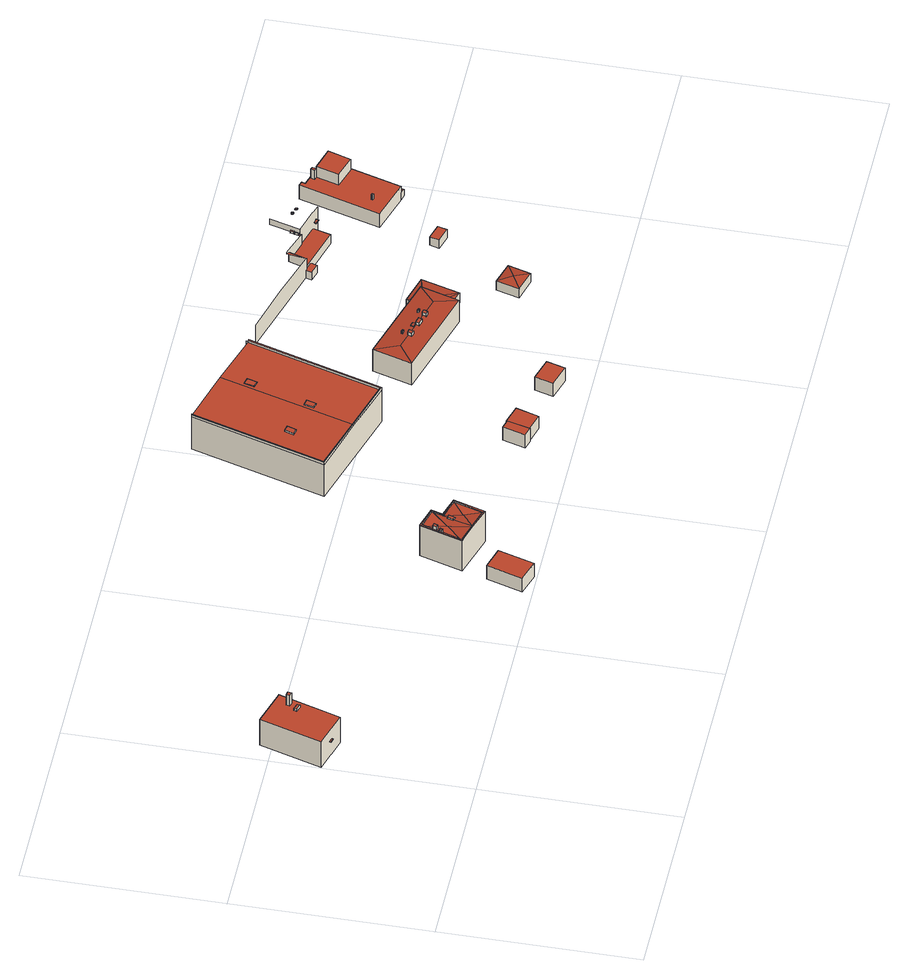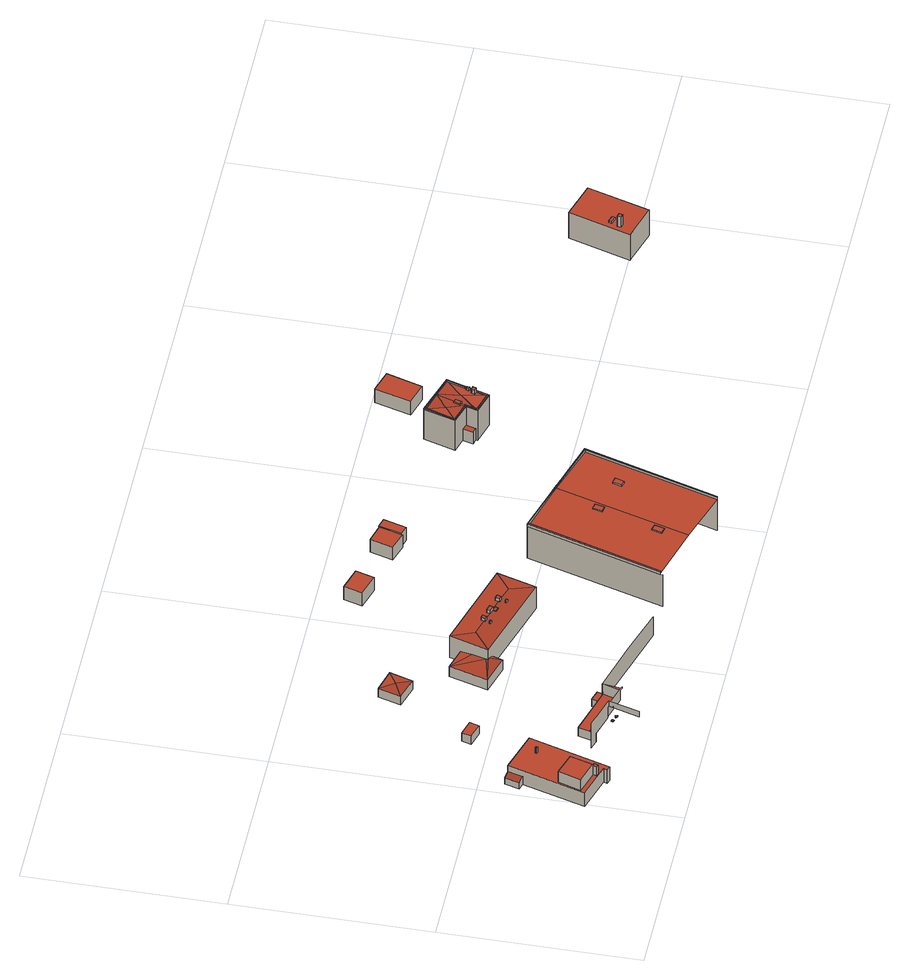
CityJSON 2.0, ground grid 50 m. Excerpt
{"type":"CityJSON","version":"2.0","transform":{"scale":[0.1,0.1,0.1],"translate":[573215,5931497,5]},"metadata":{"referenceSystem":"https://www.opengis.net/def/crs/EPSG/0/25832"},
"CityObjects":{
"building1":{"type":"Building","attributes":{"Grundfläche 2D":"158.803578","Grundhöhe NN":"5.393"},"children":["building1-1","building1-2","building1-3"],"geometry":[{"type":"Solid","lod":"3","boundaries":[[[[0,1,2,3,4,5,6]],[[5,4,7,8]],[[9,0,6,5,8,10]],[[1,0,9,11]],[[7,4,3,2,1,11,12,13]],[[7,13,12,11,9,10,8]]]],"semantics":{"surfaces":[{"type":"RoofSurface"},{"type":"WallSurface"},{"type":"GroundSurface"}],"values":[[0,1,1,1,1,2]]}}]},
"building1-1":{"type":"BuildingInstallation","parents":["building1"],"geometry":[{"type":"MultiSurface","lod":"3","boundaries":[[[14,15,16,17]],[[17,16,18,19]],[[19,20,14,17]],[[15,14,20,21]],[[21,18,16,15]]],"semantics":{"surfaces":[{"type":"RoofSurface"},{"type":"WallSurface"}],"values":[0,1,1,1,1]}}]},
"building1-2":{"type":"BuildingInstallation","parents":["building1"],"geometry":[{"type":"MultiSurface","lod":"3","boundaries":[[[22,23,24,25]],[[25,24,26,27]],[[22,25,27,28]],[[23,22,28,29]],[[24,23,29,26]]],"semantics":{"surfaces":[{"type":"RoofSurface"},{"type":"WallSurface"}],"values":[0,1,1,1,1]}}]},
"building1-3":{"type":"BuildingInstallation","parents":["building1"],"geometry":[{"type":"MultiSurface","lod":"3","boundaries":[[[30,31,32,33,34]],[[35,36,37,32,31,30]],[[37,38,33,32]],[[38,39,34,33]],[[39,35,30,34]],[[39,38,37,36,35]]],"semantics":{"surfaces":[{"type":"RoofSurface"},{"type":"WallSurface"},{"type":"OuterCeilingSurface"}],"values":[0,1,1,1,1,2]}}]},
"building2":{"type":"Building","attributes":{"Grundfläche 2D":"54.622935","Grundhöhe NN":"5.554"},"geometry":[{"type":"Solid","lod":"3","boundaries":[[[[40,41,42,43]],[[44,45,43,42]],[[45,46,40,43]],[[46,47,41,40]],[[47,44,42,41]],[[47,46,45,44]]]],"semantics":{"surfaces":[{"type":"RoofSurface"},{"type":"WallSurface"},{"type":"GroundSurface"}],"values":[[0,1,1,1,1,2]]}}]},
"building3":{"type":"Building","attributes":{"Grundfläche 2D":"116.927770","Grundhöhe NN":"5.418"},"children":["building3-1","building3-2","building3-3","building3-4"],"geometry":[{"type":"MultiSurface","lod":"3","boundaries":[[[48,49,50,51,52,53,54,55,56,57,58,59,60,61,62,63,64,65,66,67,68,69,70,71,72]],[[73,74,75]],[[73,75,76,77,78,79]],[[80,81,75,74,82,83]],[[84,85,86]],[[87,77,88,89,90,86,85,91,92]],[[93,92,91]],[[94,92,93,95,96]],[[97,98,99,100,92,94,101,102,103,104,105]],[[106,77,87,92,100,107]],[[81,108,86,90,89,88,77,76,75]],[[108,84,86]],[[109,110,111,112]],[[113,106,51,50]],[[107,100,99,53,52]],[[57,56,105,104]],[[96,61,60,101,94]],[[62,61,96,95]],[[91,85,84,108,65,64,63,62,95,93]],[[108,81,80,83,82,69,68,67,66,65]],[[69,82,74,73,79,70]],[[114,72,71,78]],[[114,115,48,72]],[[116,117,49,48,115]],[[117,113,50,49]],[[114,78,118,119]],[[110,115,114,119,120,111]],[[121,117,116,115,110,109,122]],[[113,117,121,123]],[[106,113,123,124]],[[78,77,106,124,118]],[[112,111,120,125]],[[109,112,125,122]],[[119,118,124,123,121,122,125,120]]],"semantics":{"surfaces":[{"type":"RoofSurface"},{"type":"WallSurface"},{"type":"GroundSurface"}],"values":[0,0,0,0,0,0,0,0,0,0,0,0,0,1,1,1,1,1,1,1,1,1,1,1,1,1,1,1,1,1,1,1,1,2]}}]},
"building3-1":{"type":"BuildingInstallation","parents":["building3"],"geometry":[{"type":"MultiSurface","lod":"3","boundaries":[[[126,127,128,129,130]],[[127,131,105,56,55,128]],[[55,54,129,128]],[[54,53,99,132,126,130,129]],[[127,126,132,131]]],"semantics":{"surfaces":[{"type":"RoofSurface"},{"type":"WallSurface"}],"values":[0,1,1,1,1]}}]},
"building3-2":{"type":"BuildingInstallation","parents":["building3"],"geometry":[{"type":"MultiSurface","lod":"3","boundaries":[[[133,134,135,136,137]],[[134,138,101,60,59,135]],[[59,58,136,135]],[[58,57,104,139,133,137,136]],[[139,138,134,133]]],"semantics":{"surfaces":[{"type":"RoofSurface"},{"type":"WallSurface"}],"values":[0,1,1,1,1]}}]},
"building3-3":{"type":"BuildingInstallation","parents":["building3"],"geometry":[{"type":"MultiSurface","lod":"3","boundaries":[[[70,52,51,71]],[[88,87,107,52,70,79,76]],[[106,77,78,71,51]]],"semantics":{"surfaces":[{"type":"RoofSurface"},{"type":"WallSurface"}],"values":[0,1,1]}}]},
"building3-4":{"type":"BuildingInstallation","parents":["building3"],"geometry":[{"type":"MultiSurface","lod":"3","boundaries":[[[140,141,142,143,144]],[[145,90,146,142,141,140]],[[146,147,143,142]],[[89,148,144,143,147]],[[148,145,140,144]]],"semantics":{"surfaces":[{"type":"RoofSurface"},{"type":"WallSurface"}],"values":[0,1,1,1,1]}}]},
"building4":{"type":"Building","attributes":{"Grundfläche 2D":"5116.764534","Grundhöhe NN":"5.588"},"children":["building4-1","building4-2","building4-3","building4-4","building4-5","building4-6","building4-7","building4-8"],"geometry":[{"type":"MultiSurface","lod":"3","boundaries":[[[149,150,151,152]],[[153,154,155,156]],[[157,158,159,160,153]],[[154,153,160,161]],[[162,152,151,163]],[[158,157,153,156,164]],[[165,163,151,150]],[[149,166,167,150]],[[168,166,149,152,162,161,160,159,169,170]],[[150,167,171,165]],[[166,168,171,167]],[[158,172,169,159]],[[173,172,158,164,174]],[[175,176,177,178,179,180,181,182]],[[183,181,180,184]],[[185,183,184,186]],[[183,185,187,188,182,181]],[[189,190,191,175,182,188,192]],[[190,193,191]],[[187,185,186,194]],[[195,196,192,188,187,194]],[[189,197,198,199,200,201,193,190]],[[202,203,197,189,192,196]],[[199,198,204]],[[205,199,204,206,207]],[[198,208,204]],[[198,197,203,208]],[[209,210,211,206,204]],[[203,202,212,213,214,215,216,217,209,204,208]],[[202,196,195,212]]],"semantics":{"surfaces":[{"type":"WallSurface"},{"type":"RoofSurface"}],"values":[0,0,0,0,0,0,1,0,1,1,0,0,0,0,0,0,1,0,1,0,0,0,1,1,1,1,0,0,0,0]}}]},
"building4-1":{"type":"BuildingInstallation","parents":["building4"],"geometry":[{"type":"MultiSurface","lod":"3","boundaries":[[[218,219,220,221]],[[221,220,222,223]],[[218,221,223,224]],[[219,218,224,225]],[[220,219,225,222]]],"semantics":{"surfaces":[{"type":"RoofSurface"},{"type":"WallSurface"}],"values":[0,1,1,1,1]}}]},
"building4-2":{"type":"BuildingInstallation","parents":["building4"],"geometry":[{"type":"MultiSurface","lod":"3","boundaries":[[[226,227,228,229]],[[229,228,230,231]],[[226,229,231,232]],[[227,226,232,233]],[[228,227,233,230]]],"semantics":{"surfaces":[{"type":"RoofSurface"},{"type":"WallSurface"}],"values":[0,1,1,1,1]}}]},
"building4-3":{"type":"BuildingInstallation","parents":["building4"],"geometry":[{"type":"MultiSurface","lod":"3","boundaries":[[[234,235,236,237]],[[237,236,238,239]],[[234,237,239,240]],[[235,234,240,241]],[[236,235,241,238]]],"semantics":{"surfaces":[{"type":"RoofSurface"},{"type":"WallSurface"}],"values":[0,1,1,1,1]}}]},
"building4-4":{"type":"BuildingInstallation","parents":["building4"],"geometry":[{"type":"MultiSurface","lod":"3","boundaries":[[[242,243,244,245,246,247,248]],[[244,243,249,250]],[[251,246,245,244,250,252]],[[253,248,247,246,251,205]],[[249,243,242,248,253,207]]],"semantics":{"surfaces":[{"type":"RoofSurface"},{"type":"WallSurface"}],"values":[0,1,1,1,1]}}]},
"building4-5":{"type":"BuildingInstallation","parents":["building4"],"geometry":[{"type":"MultiSurface","lod":"3","boundaries":[[[254,255,256,257]],[[257,256,258,259]],[[259,260,254,257]],[[255,254,260,261]],[[261,258,256,255]]],"semantics":{"surfaces":[{"type":"RoofSurface"},{"type":"WallSurface"}],"values":[0,1,1,1,1]}}]},
"building4-6":{"type":"BuildingInstallation","parents":["building4"],"geometry":[{"type":"MultiSurface","lod":"3","boundaries":[[[262,263,264,265,266,267,268,269,270,271,272,273,274,275,276,277,278,279,280,281]],[[282,283,267,266]],[[283,284,268,267]],[[284,285,269,268]],[[285,286,270,269]],[[286,287,271,270]],[[288,289,279,278]],[[289,290,280,279]],[[290,291,281,280]],[[291,292,262,281]],[[292,293,263,262]],[[293,294,264,263]],[[294,295,265,264]],[[295,282,266,265]],[[287,296,272,271]],[[296,297,273,272]],[[297,298,274,273]],[[298,299,275,274]],[[299,300,276,275]],[[300,301,277,276]],[[301,288,278,277]]],"semantics":{"surfaces":[{"type":"RoofSurface"},{"type":"WallSurface"}],"values":[0,1,1,1,1,1,1,1,1,1,1,1,1,1,1,1,1,1,1,1,1]}}]},
"building4-7":{"type":"BuildingInstallation","parents":["building4"],"geometry":[{"type":"MultiSurface","lod":"3","boundaries":[[[302,303,304,305]],[[306,307,305,304]],[[308,304,303]],[[307,309,302,305]],[[309,308,303,302]],[[308,306,304]],[[308,309,307,306]]],"semantics":{"surfaces":[{"type":"RoofSurface"},{"type":"WallSurface"},{"type":"OuterCeilingSurface"}],"values":[0,1,1,1,1,1,2]}}]},
"building4-8":{"type":"BuildingInstallation","parents":["building4"],"geometry":[{"type":"MultiSurface","lod":"3","boundaries":[[[310,311,312,313,314,315,316,317,318,319,320,321,322,323,324,325,326,327,328,329,330,331]],[[332,333,313,312]],[[333,334,314,313]],[[334,335,315,314]],[[336,337,325,324]],[[337,338,326,325]],[[331,330,339,340]],[[340,341,310,331]],[[342,332,312,311]],[[338,343,327,326]],[[343,344,328,327]],[[344,345,329,328]],[[345,339,330,329]],[[311,310,341,342]],[[335,346,316,315]],[[346,347,317,316]],[[347,348,318,317]],[[348,349,319,318]],[[349,350,320,319]],[[350,351,321,320]],[[351,352,322,321]],[[352,353,323,322]],[[353,336,324,323]]],"semantics":{"surfaces":[{"type":"RoofSurface"},{"type":"WallSurface"}],"values":[0,1,1,1,1,1,1,1,1,1,1,1,1,1,1,1,1,1,1,1,1,1,1]}}]},
"building5":{"type":"Building","attributes":{"Grundfläche 2D":"14.629687","Grundhöhe NN":"5.446"},"geometry":[{"type":"Solid","lod":"3","boundaries":[[[[354,355,356,357]],[[358,359,357,356]],[[359,360,354,357]],[[360,361,355,354]],[[361,358,356,355]],[[361,360,359,358]]]],"semantics":{"surfaces":[{"type":"RoofSurface"},{"type":"WallSurface"},{"type":"GroundSurface"}],"values":[[0,1,1,1,1,2]]}}]},
"building6":{"type":"Building","attributes":{"Grundfläche 2D":"29.337440","Grundhöhe NN":"5.440"},"geometry":[{"type":"Solid","lod":"3","boundaries":[[[[362,363,364,365]],[[366,367,365,364]],[[367,368,362,365]],[[368,369,363,362]],[[369,366,364,363]],[[369,368,367,366]]]],"semantics":{"surfaces":[{"type":"RoofSurface"},{"type":"WallSurface"},{"type":"GroundSurface"}],"values":[[0,1,1,1,1,2]]}}]},
"building7":{"type":"Building","attributes":{"Grundfläche 2D":"29.319191","Grundhöhe NN":"5.421"},"geometry":[{"type":"Solid","lod":"3","boundaries":[[[[370,371,372,373]],[[374,375,373,372]],[[375,376,370,373]],[[376,377,371,370]],[[377,374,372,371]],[[377,376,375,374]]]],"semantics":{"surfaces":[{"type":"RoofSurface"},{"type":"WallSurface"},{"type":"GroundSurface"}],"values":[[0,1,1,1,1,2]]}}]},
"building8":{"type":"Building","attributes":{"Grundfläche 2D":"316.968582","Grundhöhe NN":"5.588"},"children":["building8-1","building8-2","building8-3","building8-4","building8-5","building8-6"],"geometry":[{"type":"Solid","lod":"3","boundaries":[[[[378,379,380]],[[381,382,383,384,385,379,378,386,387,388,389]],[[390,387,386]],[[379,385,384,383,382,381,389,388,387,390,380]],[[391,392,393]],[[394,395,392,391]],[[395,394,396]],[[397,396,398]],[[395,396,397]],[[397,398,399]],[[393,392,400,401]],[[397,399,402,403]],[[395,397,403,404]],[[392,395,404,400]],[[398,396,394,378,380,405,402,399]],[[401,406,386,378,394,391,393]],[[390,386,406,407]],[[380,390,407,405]],[[404,403,402,405,407,406,401,400]]]],"semantics":{"surfaces":[{"type":"RoofSurface"},{"type":"WallSurface"},{"type":"GroundSurface"}],"values":[[0,0,0,0,0,0,0,0,0,0,1,1,1,1,1,1,1,1,2]]}}]},
"building8-1":{"type":"BuildingInstallation","parents":["building8"],"geometry":[{"type":"MultiSurface","lod":"3","boundaries":[[[408,409,410,411,412]],[[413,414,415,410,409,408]],[[411,410,415,416]],[[416,417,412,411]],[[417,413,408,412]]],"semantics":{"surfaces":[{"type":"RoofSurface"},{"type":"WallSurface"}],"values":[0,1,1,1,1]}}]},
"building8-2":{"type":"BuildingInstallation","parents":["building8"],"geometry":[{"type":"MultiSurface","lod":"3","boundaries":[[[418,419,420,421,422]],[[419,418,423,424]],[[425,420,419,424,388]],[[425,426,421,420]],[[426,389,423,418,422,421]]],"semantics":{"surfaces":[{"type":"RoofSurface"},{"type":"WallSurface"}],"values":[0,1,1,1,1]}}]},
"building8-3":{"type":"BuildingInstallation","parents":["building8"],"geometry":[{"type":"MultiSurface","lod":"3","boundaries":[[[427,428,429,430,431,432]],[[428,427,433,434]],[[434,384,435,430,429,428]],[[435,436,431,430]],[[433,427,432,431,436,385]]],"semantics":{"surfaces":[{"type":"RoofSurface"},{"type":"WallSurface"}],"values":[0,1,1,1,1]}}]},
"building8-4":{"type":"BuildingInstallation","parents":["building8"],"geometry":[{"type":"MultiSurface","lod":"3","boundaries":[[[437,438,439,440,441]],[[442,443,441,440]],[[437,441,443,382]],[[439,438,444,445]],[[445,442,440,439]]],"semantics":{"surfaces":[{"type":"RoofSurface"},{"type":"WallSurface"}],"values":[0,1,1,1,1]}}]},
"building8-5":{"type":"BuildingInstallation","parents":["building8"],"geometry":[{"type":"MultiSurface","lod":"3","boundaries":[[[446,447,448,449]],[[448,450,451,449]],[[446,449,451,452]],[[452,453,447,446]],[[453,450,448,447]]],"semantics":{"surfaces":[{"type":"RoofSurface"},{"type":"WallSurface"}],"values":[0,1,1,1,1]}}]},
"building8-6":{"type":"BuildingInstallation","parents":["building8"],"geometry":[{"type":"MultiSurface","lod":"3","boundaries":[[[454,455,456,457,458,459,460]],[[461,457,456,455,454,462,463,383]],[[444,438,437,459,458,457,461]],[[464,460,459,437,382]],[[464,462,454,460]]],"semantics":{"surfaces":[{"type":"RoofSurface"},{"type":"WallSurface"}],"values":[0,1,1,1,1]}}]},
"building9":{"type":"Building","attributes":{"Grundfläche 2D":"36.179748","Grundhöhe NN":"5.572"},"geometry":[{"type":"Solid","lod":"3","boundaries":[[[[465,466,467]],[[465,468,466]],[[465,467,469]],[[465,469,468]],[[470,471,467,466]],[[471,472,469,467]],[[472,473,468,469]],[[473,470,466,468]],[[473,472,471,470]]]],"semantics":{"surfaces":[{"type":"RoofSurface"},{"type":"WallSurface"},{"type":"GroundSurface"}],"values":[[0,0,0,0,1,1,1,1,2]]}}]},
"building10":{"type":"Building","attributes":{"Grundfläche 2D":"10.292097","Grundhöhe NN":"5.588"},"geometry":[{"type":"Solid","lod":"3","boundaries":[[[[474,475,476,477]],[[478,479,477,476]],[[479,480,474,477]],[[480,481,475,474]],[[481,478,476,475]],[[481,480,479,478]]]],"semantics":{"surfaces":[{"type":"RoofSurface"},{"type":"WallSurface"},{"type":"GroundSurface"}],"values":[[0,1,1,1,1,2]]}}]},
"building11":{"type":"Building","attributes":{"Grundfläche 2D":"225.124843","Grundhöhe NN":"5.588"},"children":["building11-1","building11-2"],"geometry":[{"type":"Solid","lod":"3","boundaries":[[[[482,483,484,485]],[[486,487,488,489,490,491],[492,493,494,495]],[[496,497,498,499]],[[485,484,492,495]],[[495,494,482,485]],[[483,482,494,493]],[[484,483,493,492]],[[496,499,500,501]],[[497,496,501,502]],[[498,497,502,503]],[[504,491,490,499,498,503]],[[486,491,504,505]],[[487,486,505,506]],[[488,487,506,507]],[[489,488,507,508]],[[489,508,500,499,490]],[[502,501,500,508,507,506,505,504,503]]]],"semantics":{"surfaces":[{"type":"RoofSurface"},{"type":"WallSurface"},{"type":"GroundSurface"}],"values":[[0,0,0,1,1,1,1,1,1,1,1,1,1,1,1,1,2]]}}]},
"building11-1":{"type":"BuildingInstallation","parents":["building11"],"geometry":[{"type":"MultiSurface","lod":"3","boundaries":[[[509,510,511,512]],[[512,511,513,514]],[[514,515,509,512]],[[515,516,510,509]],[[511,510,516,513]]],"semantics":{"surfaces":[{"type":"RoofSurface"},{"type":"WallSurface"}],"values":[0,1,1,1,1]}}]},
"building11-2":{"type":"BuildingInstallation","parents":["building11"],"geometry":[{"type":"MultiSurface","lod":"3","boundaries":[[[517,518,519,520]],[[520,519,521,522]],[[517,520,522,523]],[[518,517,523,524]],[[519,518,524,521]]],"semantics":{"surfaces":[{"type":"RoofSurface"},{"type":"WallSurface"}],"values":[0,1,1,1,1]}}]}
},
"vertices":[
[52,531,86],[5,374,86],[54,359,86],[55,359,86],[97,346,86],[145,503,86],[144,503,86],[97,346,4],[145,503,4],[52,531,4],[144,503,4],[5,374,4],[54,359,4],[55,359,4],
[97,451,93],[112,446,93],[114,453,93],[99,458,93],[114,453,86],[99,458,86],[97,451,86],[112,446,86],
[112,471,120],[121,468,120],[123,477,120],[114,479,120],[123,477,86],[114,479,86],[112,471,86],[121,468,86],
[55,359,55],[54,359,55],[43,363,55],[42,357,55],[53,354,55],[55,359,53],[54,359,53],[43,363,53],[42,357,53],[53,354,53],
[686,25,50],[742,8,50],[769,99,50],[713,116,50],[769,99,6],[713,116,6],[686,25,6],[742,8,6],
[812,241,102],[821,270,102],[765,287,102],[732,178,102],[736,180,102],[752,231,102],[751,231,102],[753,238,102],[754,238,102],[756,246,102],[755,246,102],[758,255,102],[759,255,102],[767,282,102],[817,268,102],[809,240,102],[809,239,102],[808,238,102],[809,238,102],[827,233,102],[828,233,102],[861,223,102],[838,150,102],[841,145,102],[865,225,102],[838,151,99],[860,222,99],[823,194,98],[788,165,101],[785,162,101],[841,145,100],[838,150,99],[827,233,100],[809,238,100],[861,223,99],[828,233,100],[809,239,100],[809,240,100],[808,239,100],[784,166,101],[786,165,101],[800,212,100],[805,227,100],[815,262,99],[776,222,98],[816,265,99],[766,279,99],[817,268,99],[767,282,99],[753,238,99],[751,231,99],[752,231,99],[738,184,99],[759,255,99],[758,255,99],[755,246,99],[756,246,99],[754,238,99],[732,178,100],[736,180,100],[808,238,100],[820,266,40],[812,241,40],[828,236,40],[835,262,40],[765,287,100],[865,225,100],[812,241,100],[820,266,100],[821,270,100],[841,145,4],[865,225,4],[828,236,4],[821,270,4],[820,266,4],[765,287,4],[732,178,4],[835,262,4],
[756,230,107],[758,237,107],[753,238,107],[751,231,107],[752,231,107],[758,237,99],[756,230,99],
[763,244,112],[766,253,112],[758,255,112],[755,246,112],[756,246,112],[766,253,99],[763,244,99],
[810,226,104],[805,227,104],[802,228,104],[797,213,104],[805,210,104],[810,226,99],[802,228,100],[797,213,100],[805,210,100],
[1061,506,116],[1061,506,114],[921,548,109],[921,548,116],[917,546,108],[1018,885,108],[1018,885,6],[917,546,6],[1060,503,114],[1197,463,108],[1197,463,116],[917,546,116],[1018,885,116],[1021,885,116],[1021,885,109],[1197,463,6],[1158,844,114],[1194,467,116],[1194,467,109],[1295,804,116],[1298,803,116],[1296,803,116],[1295,804,109],[1298,803,108],[1300,809,108],[1300,809,6],[1650,733,65],[1646,735,65],[1522,771,70],[1401,807,65],[1401,807,6],[1646,735,6],[1646,735,30],[1650,733,30],[1642,720,30],[1642,720,6],[1668,711,30],[1668,711,6],[1674,728,30],[1650,735,30],[1664,779,34],[1664,779,65],[1650,735,65],[1650,735,34],[1656,782,65],[1674,728,6],[1774,700,6],[1774,700,34],[1728,760,34],[1728,760,67],[1719,762,68],[1664,779,71],[1656,782,71],[1787,745,34],[1729,762,34],[1724,763,68],[1722,767,68],[1727,774,68],[1725,771,68],[1729,762,67],[1724,763,85],[1746,841,85],[1746,841,67],[1787,745,6],[1790,744,6],[1809,738,6],[1809,738,85],[1790,744,85],[1787,745,85],
[1002,637,116],[1016,633,116],[1023,656,116],[1009,660,116],[1023,656,111],[1009,660,111],[1002,637,111],[1016,633,111],
[1099,608,116],[1113,604,116],[1120,628,116],[1105,632,116],[1120,628,113],[1105,632,114],[1099,608,114],[1113,604,113],
[1150,784,116],[1143,759,116],[1158,755,116],[1165,780,116],[1158,755,113],[1165,780,113],[1150,784,114],[1143,759,114],
[1725,771,74],[1726,775,74],[1723,776,74],[1723,775,74],[1721,768,74],[1722,767,74],[1724,767,74],[1726,775,68],[1723,776,68],[1721,768,68],[1723,775,68],[1724,767,68],
[1726,788,75],[1724,779,75],[1727,778,75],[1729,787,75],[1727,778,68],[1729,787,68],[1726,788,68],[1724,779,68],
[1777,789,87],[1777,790,87],[1778,791,87],[1778,792,87],[1777,793,87],[1777,794,87],[1776,794,87],[1775,795,87],[1774,795,87],[1774,794,87],[1773,794,87],[1772,794,87],[1772,793,87],[1772,792,87],[1772,791,87],[1772,790,87],[1773,789,87],[1774,789,87],[1775,789,87],[1776,789,87],[1777,793,85],[1777,794,85],[1776,794,85],[1775,795,85],[1774,795,85],[1774,794,85],[1773,789,85],[1774,789,85],[1775,789,85],[1776,789,85],[1777,789,85],[1777,790,85],[1778,791,85],[1778,792,85],[1773,794,85],[1772,794,85],[1772,793,85],[1772,792,85],[1772,791,85],[1772,790,85],
[1787,737,52],[1799,733,52],[1801,740,52],[1790,744,52],[1801,740,50],[1790,744,50],[1799,733,50],[1787,737,50],
[1792,783,87],[1792,784,87],[1793,784,87],[1793,785,87],[1793,786,87],[1793,787,87],[1793,788,87],[1792,788,87],[1791,788,87],[1791,789,87],[1790,789,87],[1790,788,87],[1789,788,87],[1788,788,87],[1788,787,87],[1788,786,87],[1788,785,87],[1788,784,87],[1789,784,87],[1789,783,87],[1790,783,87],[1791,783,87],[1793,784,85],[1793,785,85],[1793,786,85],[1793,787,85],[1788,787,85],[1788,786,85],[1788,785,85],[1790,783,85],[1791,783,85],[1792,783,85],[1792,784,85],[1788,784,85],[1789,784,85],[1789,783,85],[1793,788,85],[1792,788,85],[1791,788,85],[1791,789,85],[1790,789,85],[1790,788,85],[1789,788,85],[1788,788,85],
[1175,114,46],[1199,107,46],[1214,165,46],[1191,172,46],[1214,165,4],[1191,172,4],[1175,114,4],[1199,107,4],
[1200,109,44],[1246,96,44],[1263,154,44],[1216,168,44],[1263,154,4],[1216,168,4],[1200,109,4],[1246,96,4],
[1361,84,46],[1419,67,46],[1432,114,46],[1375,131,46],[1432,114,4],[1375,131,4],[1361,84,4],[1419,67,4],
[1597,449,75],[1548,409,79],[1568,350,75],[1454,436,79],[1463,434,79],[1477,430,79],[1498,424,79],[1506,421,79],[1363,518,75],[1386,456,79],[1424,445,79],[1433,442,79],[1334,418,75],[1591,450,43],[1586,481,38],[1577,454,38],[1597,449,43],[1660,460,38],[1595,444,43],[1632,362,38],[1585,408,42],[1576,378,38],[1586,481,6],[1577,454,6],[1576,378,6],[1632,362,6],[1660,460,6],[1568,350,6],[1363,518,6],[1334,418,6],
[1428,462,85],[1428,460,85],[1427,458,85],[1433,457,85],[1434,460,85],[1428,462,78],[1428,460,78],[1427,458,78],[1433,457,78],[1434,460,78],
[1434,444,88],[1425,446,88],[1421,436,88],[1431,433,88],[1433,442,88],[1434,444,79],[1425,446,79],[1421,436,78],[1431,433,78],
[1507,424,88],[1499,426,88],[1498,424,88],[1495,415,88],[1503,413,88],[1506,421,88],[1507,424,79],[1499,426,79],[1495,415,78],[1503,413,78],
[1463,434,80],[1466,434,80],[1468,442,80],[1457,445,81],[1454,437,81],[1457,445,78],[1454,437,79],[1466,434,79],[1468,442,78],
[1505,436,85],[1511,434,85],[1512,437,85],[1506,439,85],[1512,437,78],[1506,439,78],[1505,436,78],[1511,434,78],
[1475,421,88],[1476,424,88],[1477,430,88],[1478,430,88],[1466,434,88],[1463,434,88],[1461,425,88],[1478,430,79],[1475,421,78],[1476,424,79],[1461,425,78],
[1713,249,39],[1693,286,34],[1676,228,34],[1751,269,34],[1734,212,34],[1693,286,6],[1676,228,6],[1734,212,6],[1751,269,6],
[1845,434,33],[1852,458,33],[1813,470,33],[1806,445,33],[1813,470,6],[1806,445,6],[1845,434,6],[1852,458,6],
[1985,693,84],[2003,751,84],[1945,768,84],[1928,711,84],[1918,789,50],[1921,799,50],[1910,802,50],[1849,597,50],[1952,566,50],[2009,762,50],[1945,768,50],[2003,751,50],[1985,693,50],[1928,711,50],[1969,562,25],[1980,599,25],[1963,604,31],[1952,566,31],[1952,566,6],[1969,562,6],[1980,599,6],[1963,604,6],[2009,762,6],[1918,789,6],[1921,799,6],[1910,802,6],[1849,597,6],
[1936,770,79],[1943,768,79],[1946,778,79],[1939,780,79],[1946,778,50],[1939,780,50],[1936,770,50],[1943,768,50],
[1897,621,67],[1898,625,67],[1894,626,67],[1893,622,67],[1894,626,50],[1893,622,50],[1897,621,50],[1898,625,50]
]}
